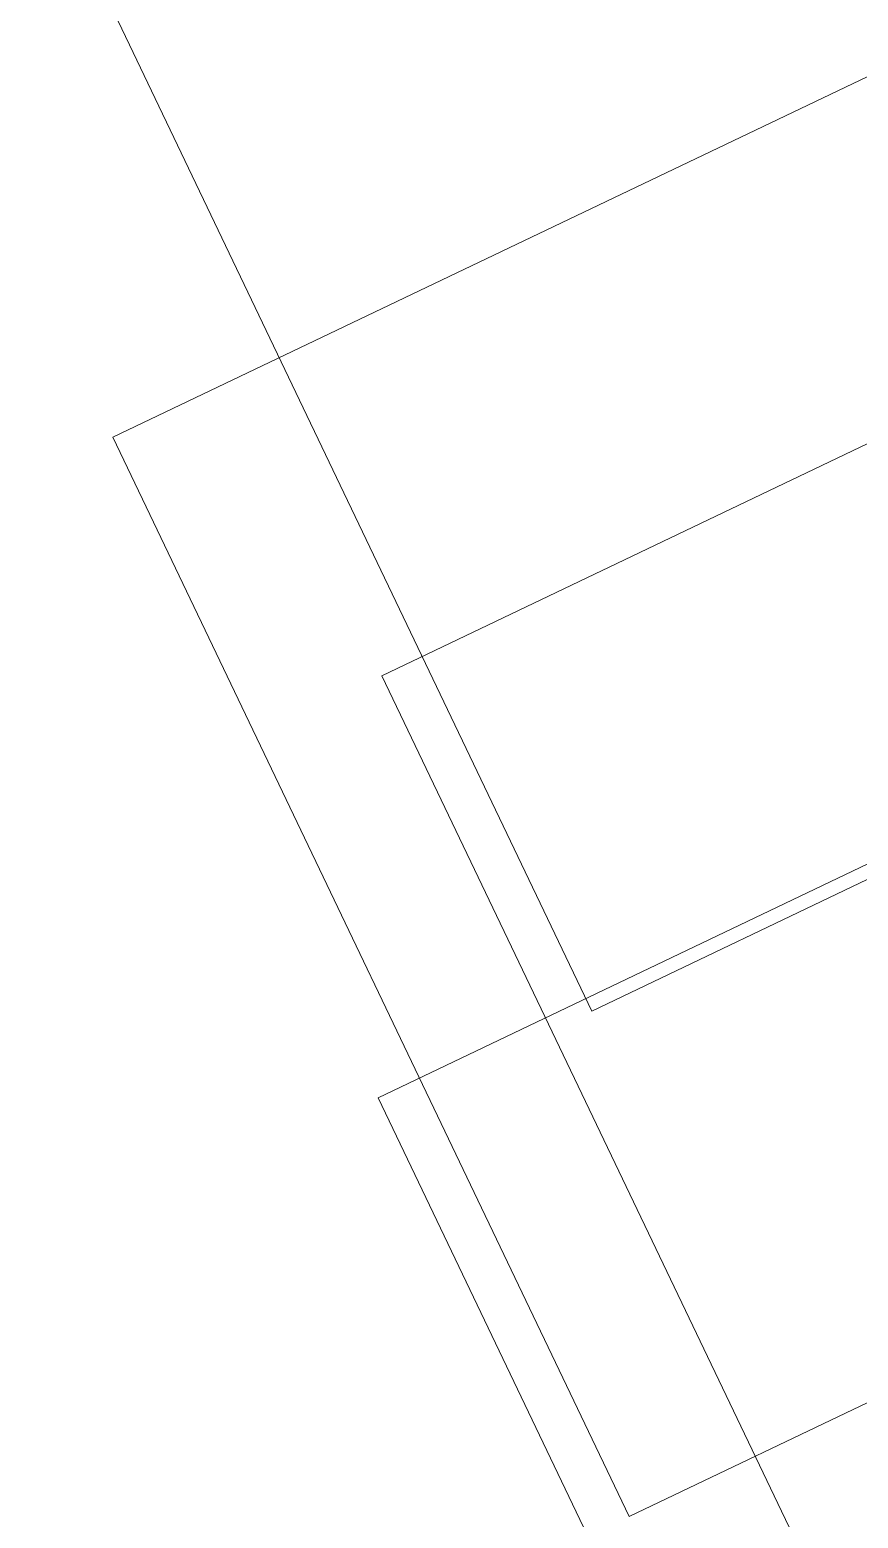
# Model space of a CAD drawing. Header units: metres. Extents: x 679304 to 680626, y 2747329 to 2750056.
# Drawn here: x 679527.524 to 679528.216, y 2747457.475 to 2747458.719 of the extents above; entities that cross this region are included whole.
import ezdxf

# ---------------------------------------------------------------- set-up
doc = ezdxf.new("R2010")
doc.units = ezdxf.units.M
doc.layers.add('02-L-SEC-Shrubs', color=252, linetype='Continuous', lineweight=0, transparency=0.2)
doc.layers.add('3-TR terra compactada', color=45, linetype='Continuous', lineweight=0)
doc.layers.add('SL_TREE_PROSOPIS_CINERARIA', color=66, linetype='Continuous', true_color=0x5f7f00)
picture_1 = doc.add_image_def('image2.png', size_in_pixel=(716, 586))
picture_2 = doc.add_image_def('image5.png', size_in_pixel=(354, 263))
picture_3 = doc.add_image_def('image6.png', size_in_pixel=(393, 306))
picture_4 = doc.add_image_def('image7.png', size_in_pixel=(360, 216))
picture_5 = doc.add_image_def('image8.png', size_in_pixel=(525, 309))

# ---------------------------------------------------------------- blocks, each defined once
blk = doc.blocks.new('General Section WaterFalls')
at = {"layer": '3-TR terra compactada'}
h = blk.add_hatch(dxfattribs=at)
h.set_pattern_fill('LINE', color=256, scale=0.0075)
h.set_pattern_definition([(360, (-1.593222050461918, -1.450000001117587), (0, 0.0238125), [])])
edge = h.paths.add_edge_path(flags=16)
edge.add_arc((87.91270721703766, -34.89102650922723), 0.0300000000000011, 0, 360)
h.paths.add_polyline_path([(60.86794612370431, -34.06345526850782), (60.86794612370431, -34.8165326055605), (77.28848761087283, -34.81653260439634), (77.28848760994151, -35.96653260430321), (94.02980208816007, -35.96653260337189), (94.02346620196477, -34.53352967253886), (88.77741158520803, -34.42881766473874), (88.7764219455421, -34.4783984052483), (88.67512278445065, -34.85645277681761), (84.06023222394288, -34.76436978625134), (83.96552849235012, -34.41241660504602), (83.95774579746649, -34.38224918977358), (83.95875280490145, -34.33179827523418), (79.98875382728875, -34.25026744417846), (79.98875382775441, -35.78771875007078), (77.43852502759546, -35.78771875007078), (77.43852502852678, -35.43748732609675), (78.61814005719498, -35.43770227907226), (78.05505687510595, -33.4629564518109), (67.10211191978306, -33.3788115279749), (67.01179703883827, -33.17811179091223), (66.85097349714488, -33.17687627975829), (63.56725041614845, -33.15126436809078), (63.56725041707978, -34.70336046814919), (61.01713174395263, -34.70336046768352), (61.0171317444183, -34.35336060426198), (62.10765844490379, -34.35336060402915), (61.58575402200222, -32.50950451311656), (50.68157043308019, -32.42573419259861), (50.59114177431911, -32.2250335814897), (50.42511908290908, -32.2237581287045), (47.14811543934047, -32.19819437991828), (47.14721526950597, -33.38156245509163), (44.99754665372893, -33.38156245509163), (44.99754665279761, -33.03156259073876), (45.56926759378984, -33.03156259120442), (45.14311256445944, -31.55625739693642), (34.2616229839623, -31.47266142093577), (34.17091776337475, -31.2719586850144), (34.00475173024461, -31.27068213094026), (30.72633214015514, -31.24511096207425), (30.72633214108646, -32.37863686797209), (28.57621343620122, -32.37863686820492), (28.57621343526989, -32.02863700361922), (29.14793437626213, -32.02863700361922), (28.72177934786305, -30.55333180958405), (17.8412764519453, -30.4697434140835), (17.68143947003409, -31.50181839196012), (28.27606689184904, -31.50181839149445), (28.27606689091772, -32.61037793336436), (44.44740463607013, -32.61037793196738), (44.44740463700145, -34.06345526920631)])
blk = doc.blocks.new('prospopis cineraria')
image = blk.add_image(picture_1, insert=(-4.000086040761157, 0), size_in_units=(7.410607290773175, 6.065105967029442))
image.dxf.flags = 15
blk = doc.blocks.new('shrub3')
image = blk.add_image(picture_2, insert=(-0.5, 0), size_in_units=(0.9999999999999835, 0.7429378531073323))
image.dxf.flags = 15
blk = doc.blocks.new('shrub2')
image = blk.add_image(picture_3, insert=(-0.5, 0), size_in_units=(0.9999999999999944, 0.7786259541984689))
image.dxf.flags = 15
blk = doc.blocks.new('shrub1')
image = blk.add_image(picture_4, insert=(-0.5, 0), size_in_units=(1.000000000000008, 0.6000000000000048))
image.dxf.flags = 15
blk = doc.blocks.new('shrub4')
image = blk.add_image(picture_5, insert=(-0.4999999997671694, -1.3969839e-09), size_in_units=(0.9999999999999974, 0.5885714285714271))
image.dxf.flags = 15

msp = doc.modelspace()

# ---------------------------------------------------------------- block references
at = {"rotation": 115.5575828871377}
msp.add_blockref('General Section WaterFalls', (679521.7318272467, 2747398.310749386), dxfattribs=at)
at = {"layer": '02-L-SEC-Shrubs', "extrusion": (-4.7116442588e-06, 9.8531248724e-06, 0.9999999999403582), "rotation": 115.5565585705314}
for name, p in [('shrub4', (679528.3091526815, 2747458.604009457, 23.86935274254448)), ('shrub3', (679528.479358182, 2747458.248070864, 23.86935274254447)), ('shrub1', (679528.5752644053, 2747457.987051669, 23.86934910408049)), ('shrub2', (679528.7332919048, 2747457.71138168, 23.86934588603169))]:
    msp.add_blockref(name, p, dxfattribs=at)
at = {"layer": 'SL_TREE_PROSOPIS_CINERARIA', "rotation": 115.5482287746755}
msp.add_blockref('prospopis cineraria', (679527.3131611653, 2747460.679853193), dxfattribs=at)

doc.saveas('drawing.dxf')
